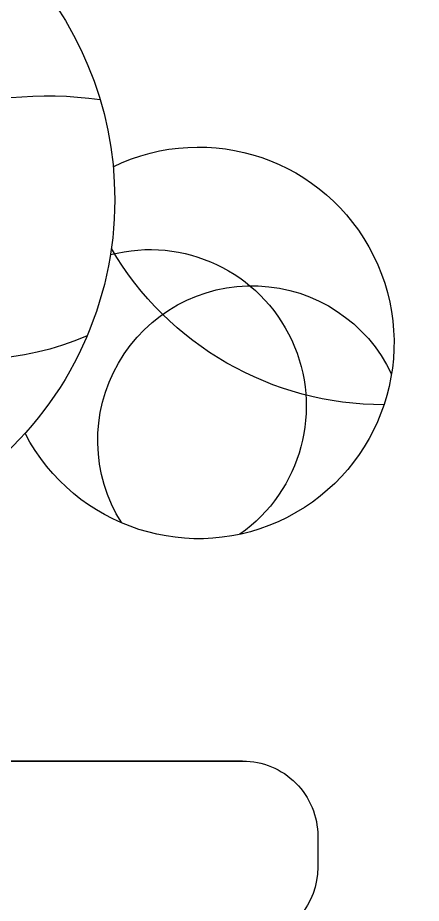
# Model space of a CAD drawing. Extents: x 70918 to 141299, y 54626 to 82696.
# Drawn here: x 75547 to 75794, y 73227 to 73769 of the extents above; entities that cross this region are included whole.
import ezdxf

# ---------------------------------------------------------------- set-up
doc = ezdxf.new("R2010")
doc.units = 0
doc.header["$LTSCALE"] = 1000
doc.header["$MEASUREMENT"] = 0
doc.layers.add('洁具', color=8, linetype='Continuous')

# ---------------------------------------------------------------- blocks, each defined once
blk = doc.blocks.new('$plan$00002627')
at = {"layer": '洁具', "color": 252}
blk.add_line((918.65, -1918.47), (918.65, -1249), dxfattribs=at)
blk.add_lwpolyline([(0, -383.58), (0, -895.02, 0.463193), (77.07, -958.95), (77.07, -966.9, 0.406667), (14.74, -1030.83), (14.74, -1057.1, 0.414214), (78.67, -1121.03), (432.78, -1121.03), (432.78, -1217.71, 0.984608), (441.96, -1809.68, 0.463033), (734.05, -1465.36), (918.65, -1465.36), (918.65, -1918.47, 0.414214), (982.58, -1982.4), (1008.85, -1982.4, 0.365405), (1071.87, -1929.26, 0.431181)], format="xyb", dxfattribs=at)
for centre, radius, start, end in [((688.29, -1752.49), 334.58, 84.09327, 187.66863), ((331.2, -1688.47), 246.56, 336.65654, 138.63901), ((563.53, -1880.9), 166.3, 154.13326, 62.49569), ((646.26, -1926.52), 131.27, 57.65992, 244.59818), ((347.37, -2038.57), 268.76, 359.97981, 59.59818), ((617.3, -1839.53), 133.04, 165.39839, 324.82832)]:
    blk.add_arc(centre, radius, start, end, dxfattribs=at)

msp = doc.modelspace()

# ---------------------------------------------------------------- block references
at = {"layer": '洁具', "xscale": -0.7200000000000002, "yscale": 0.7200000000000001, "zscale": 0.7200000000000001, "rotation": 90.00000000014373}
msp.add_blockref('$plan$00002627', (74303.24, 73975.52), dxfattribs=at)

doc.saveas('drawing.dxf')
